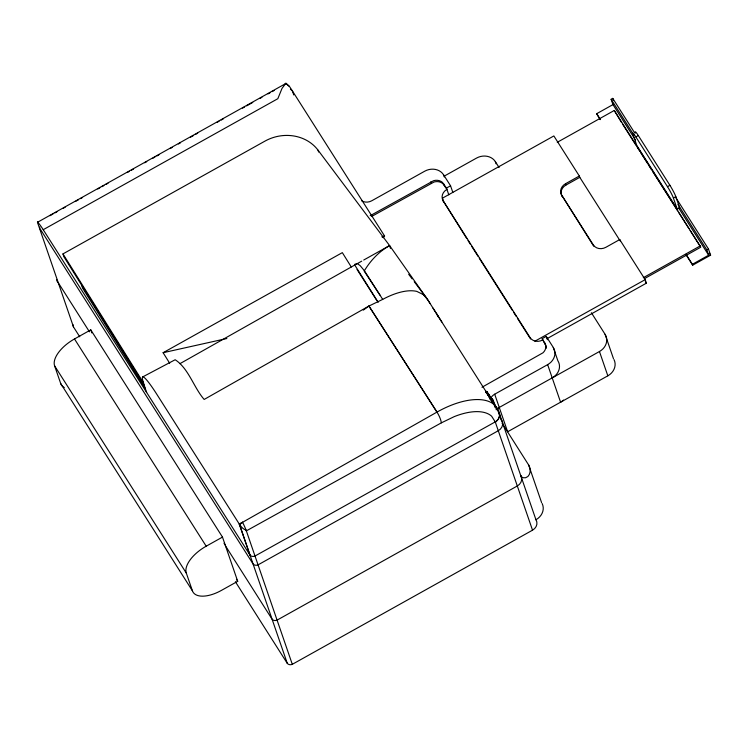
<?xml version="1.0" encoding="UTF-8"?>
<svg xmlns="http://www.w3.org/2000/svg" width="748" height="748" viewBox="0 0 748 748"><rect width="100%" height="100%" fill="white"/><g stroke="black" fill="none" stroke-linecap="round" stroke-linejoin="round"><path stroke-width="1.12" d="M432.999 308.12L498.664 411.456L499.664 415.149L498.411 418.974A8.537 7.405 -19 0 1 495.241 421.881L255.012 556.026A4.217 3.656 -19 0 1 249.991 555.081L43.225 229.701A18.756 1.898 60.8 0 0 37.905 222.521L37.428 221.997L38.382 222.044M487.93 393.672L489.332 395.87M492.24 399.694L491.371 398.413L490.651 399.264M383.378 237.714L384.584 235.994L291.72 89.872L289.513 86.534L285.876 83.271L282.005 88.432L277.835 98.699L43.225 229.701M441.834 322.014L427.379 299.209L389.596 245.587L318.031 150.161A40.672 36.428 -17.4 0 0 264.904 141.148L62.972 253.899L143.551 382.967A44.319 4.479 60.8 0 1 157.099 394.729L239.341 524.133C240.772 526.405 243.661 529.855 245.942 529.762A21.412 2.16 60.8 0 0 242.576 522.291L436.972 412.101A60.962 29.649 -33.5 0 1 498.664 411.456L535.951 519.748A8.537 7.405 -19 0 1 532.529 530.182L292.3 664.317A4.217 3.656 -19 0 1 287.288 663.373L235.396 581.729M496.476 409.726L499.262 407.454L599.457 351.513A14.072 12.192 -19 0 0 605.095 334.328L591.378 312.739M285.11 84.028L285.876 83.271L289.513 86.534M390.465 248.373L389.596 245.587C378.984 251.562 370.522 260.51 364.173 271.066L380.021 295.198M39.784 226.999L39.672 228.411A8.537 0.86 60.8 0 1 41.486 231.02L253.039 563.917A4.217 3.656 -19 0 0 258.051 564.862L498.28 430.726A8.537 7.405 -19 0 0 501.702 420.292M242.576 522.291L239.594 524.6L239.341 524.133L242.576 522.291L239.341 524.133L287.288 663.373M363.294 310.121L368.942 306.035L382.705 299.387A61.186 28.583 -41.5 0 1 416.804 291.393L423.882 294.899M499.262 407.454L497.298 408.866L501.104 419.918M292.3 664.317L246.344 530.865L441.32 422.863A8.508 2.001 64.2 0 0 436.972 412.111L368.942 306.035L204.167 399.451C193.788 387.604 188.674 368.493 175.172 359.741L142.728 376.899M179.95 363.659L354.758 265.035L354.617 264.418L357.254 263.502L360.199 265.68L364.398 270.748L382.705 299.387M37.849 222.1L285.278 83.813M49.92 215.723L52.977 214.012M55.015 212.881L57.054 211.74M63.169 208.327L65.207 207.187M75.398 201.493L78.456 199.781M80.494 198.65L82.532 197.509M97.82 188.973L99.858 187.832M101.896 186.691L103.935 185.551M105.973 184.419L108.011 183.279M127.384 172.461L129.423 171.329M131.461 170.189L133.499 169.048M144.71 162.784L146.748 161.652M152.863 158.23L154.901 157.099M156.94 155.958L158.978 154.817M170.189 148.553L172.227 147.421M178.342 143.999L180.38 142.868M190.572 137.174L193.629 135.463M195.667 134.322L197.706 133.191M217.079 122.373L219.117 121.232M221.156 120.091L223.194 118.96M242.558 108.142L244.596 107.001M246.634 105.861L252.749 102.448M259.883 98.465L261.922 97.324M268.036 93.911L270.075 92.771M272.113 91.63L274.151 90.499M74.491 338.956L90.779 329.859L222.483 537.101L237.705 581.308L221.408 590.406A28.134 13.735 -32.4 0 1 192.404 590.789L60.71 383.546L54.613 365.866A28.134 13.735 -32.4 0 1 74.491 338.956L206.196 546.199A28.134 13.735 -32.4 0 0 186.317 573.108L192.404 590.789M370.213 215.676L433.597 180.689A9.341 8.097 -19 0 1 442.423 182.344L446.481 188.066L448.8 194.817M371.466 216.555L434.055 182.007A9.341 8.097 -19 0 1 442.881 183.671L446.939 189.394A9.378 8.134 -19 0 0 443.181 200.847L466.771 238.584M444.368 176.042L476.541 158.08A14.072 12.192 -19 0 1 495.344 161.624L499.084 167.505M446.481 188.066L450.548 185.794L443.527 174.742A14.072 12.192 -19 0 0 424.724 171.198L371.775 200.773A9.378 8.134 -19 0 1 361.536 200.707M635.482 140.035L612.967 104.608L611.135 99.297L612.762 98.381L634.659 132.835M169.674 363.229L163.111 352.71L342.332 252.637L351.279 266.98M600.102 119.512L596.67 113.705L612.967 104.608M382.546 237.125L384.584 235.994L381.807 236.817M557.26 142.307L614.276 110.47L700.783 247.195L644.776 278.462M355.749 264.483L361.723 261.146M363.715 260.033L389.596 245.587M635.865 136.94L638.315 135.575L669.918 185.317A9.378 0.944 60.8 0 1 675.827 196.649L679.633 207.692L677.192 209.057L636.8 145.505L632.995 134.453A9.378 0.944 60.8 0 1 635.865 136.94L667.478 186.682A9.378 0.944 60.8 0 1 673.387 198.005L677.192 209.057M593.164 245.297L561.72 195.209A9.378 8.134 -19 0 1 565.479 183.756L579.326 176.023L553.857 135.949L442.536 198.117L443.639 202.175M562.178 196.537A9.378 8.134 -19 0 1 565.927 185.074L579.784 177.341L579.326 176.023M667.478 186.682L669.918 185.317M673.387 198.005L675.827 196.649M547.209 338.554L646.394 283.174L645.178 279.64L619.709 239.575L605.861 247.308A9.378 8.134 -19 0 1 593.323 244.951L561.72 195.209M643.299 277.704L700.324 245.868M534.857 341.238L645.178 279.64M546.321 348.175A9.341 8.097 -19 0 0 546.077 346.062L542.178 338.666L546.255 336.394L553.277 347.446L557.849 360.704A14.072 12.192 -19 0 1 552.211 377.89M708.468 248.981L710.6 255.18L692.676 265.185L692.377 264.296L708.665 255.199L706.841 249.888L708.468 248.981L675.94 197.799M481.983 387.258L542.973 352.804A9.341 8.097 -19 0 0 545.619 344.735L542.178 338.666M206.196 546.199L222.483 537.101M245.438 530.052L245.942 529.762L246.344 530.865L245.615 530.22M486.368 392.952L486.153 391.84L488.313 395.29L488.051 394.626L488.743 394.243L490.922 398.759M490.623 400.143L489.024 396.169L489.725 395.776M490.22 399.432A9.378 8.134 -19 0 1 494.699 394.196L547.648 364.631A14.072 12.192 -19 0 0 553.277 347.446M490.679 398.806L492.736 402.265L491.455 399.077L492.147 398.684L493.184 400.311L496.765 409.25L496.074 409.642M493.184 400.311L492.483 400.694L495.27 407.651M613.996 359.564A14.072 12.192 -19 0 1 607.834 375.823L507.63 431.764L494.699 394.196M441.32 422.863L454.26 416.617A52.257 25.423 -33.5 0 1 491.651 416.225L495.494 422.293L498.411 418.974M163.111 352.71L226.84 338.517M423.003 294.291L427.379 299.209L430.072 303.51M290.402 89.134L292.393 90.919L293.777 94.949M491.371 398.413L491.343 398.871M487.257 393.925L488.64 396.253M408.67 274.264L412.129 278.882M414.214 281.65L427.379 299.209M368.942 306.035L436.972 412.101M357.03 269.448L376.899 300.593M709.347 253.207L710.6 255.18M611.135 99.297L633.874 135.079M677.94 204.41L706.841 249.888M678.642 207.953L708.665 255.199M621.597 122.588L614.276 110.47M622.841 124.551L635.94 145.149M637.184 147.113L639.68 151.04M640.924 153.003L647.787 163.793M649.03 165.757L651.527 169.684M652.77 171.647L677.716 210.889M678.96 212.853L688.936 228.551M690.18 230.515L700.156 246.214M596.67 113.705L600.42 119.605M686.122 254.46L692.377 264.296M685.794 254.357L692.676 265.185M579.784 177.341L620.167 240.903L619.709 239.575M645.337 281.519L646.394 283.174M443.181 200.847L530.108 337.629A9.378 8.134 -19 0 0 542.637 339.994M468.024 240.557L470.529 244.493M471.773 246.457L478.028 256.302M479.281 258.266L512.427 310.42M513.68 312.393L516.176 316.329M517.429 318.293L530.556 338.956M491.455 399.077L492.997 401.358M488.051 394.626L489.024 396.169M502.067 423.162L528.649 464.994C530.771 468.5 530.893 473.4 527.929 476.485L525.601 477.738L523.394 477.766L521.702 476.981L520.73 475.541A8.537 7.405 -19 0 1 517.307 485.976L277.078 620.12A4.217 3.656 -19 0 1 272.066 619.176L225.531 545.947M224.035 543.291L225.288 545.255M89.461 331.832L58.269 282.744A4.843 4.497 23.5 0 1 56.633 279.509M236.452 579.345L237.705 581.308M37.456 222.306L73.491 326.951L79.737 336.787M54.613 365.866L186.317 573.108M499.664 415.149L499.44 413.223M499.309 417.113L498.925 418.067M354.758 265.035L378.161 302.314M144.42 385.753L63.842 256.686L62.972 253.899M146.627 392.42L145.29 388.539L82.626 288.158L81.747 285.371M492.595 400.311L492.979 401.022M436.767 314.067L438.412 317.115M493.306 401.928L493.699 402.714M493.353 403.855L491.754 400.937L492.081 401.938M494.045 403.462L495.737 407.632M489.66 396.608L490.136 397.796M488.968 397.001L489.248 397.674M487.331 393.308L487.668 394.112M492.147 398.684L493.007 400.806M488.743 394.243L489.014 394.907L486.845 391.447L487.06 392.569M492.483 400.778L492.773 401.545M488.051 394.112L488.276 394.692M487.359 394.495L487.574 395.084M239.351 524.17L249.991 555.081M612.762 98.381L613.472 100.447M593.323 244.951L593.781 246.27M565.479 183.756L565.927 185.074M605.095 334.328L613.463 358.638M599.457 351.513L607.834 375.823M495.344 161.624L496.102 163.831M546.255 336.394L547.396 339.704M544.656 342.556L545.114 343.884M547.648 364.631L560.579 402.2A14.072 12.192 -19 0 0 563.525 400.087M450.548 185.794L452.839 192.423M443.527 174.742L444.293 176.949M444.013 184.176L444.462 185.504M528.649 464.994L541.58 502.563M430.773 181.858L431.231 183.185M495.241 421.881L532.529 530.182M90.779 329.859L91.836 332.916M318.031 150.161L318.611 152.022M143.551 382.967L145.29 388.539M542.113 503.488A14.072 12.192 -19 0 1 535.951 519.748M73.491 326.951A4.217 3.656 -19 0 1 73.248 324.903M64.309 387.576A28.134 13.735 -32.4 0 1 60.71 383.546M635.445 133.088A9.378 0.944 60.8 0 1 638.315 135.575M486.106 392.653A10.313 1.047 60.8 0 1 485.835 391.653L485.92 391.232A10.313 1.047 60.8 0 1 494.278 404.397L495.167 406.332A10.313 1.047 60.8 0 1 495.765 407.847"/></g></svg>
